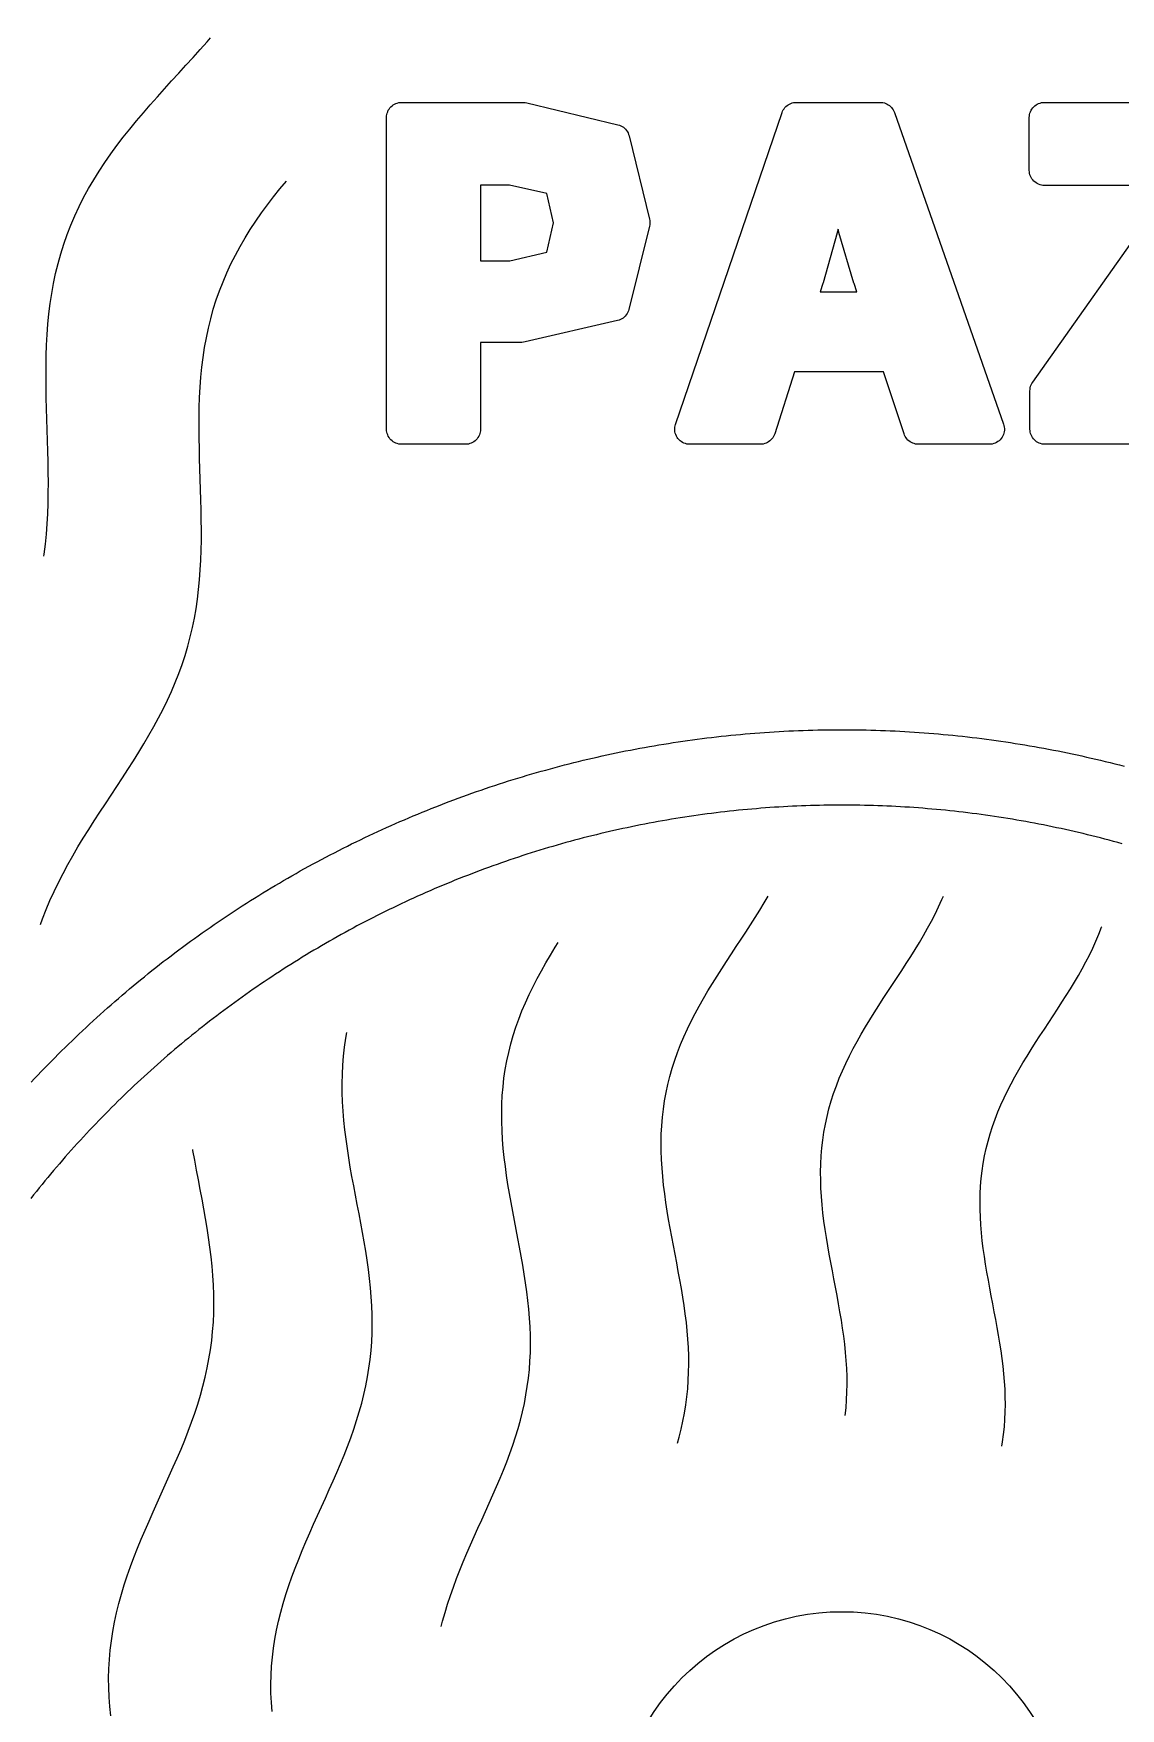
# Model space of a CAD drawing. Header units: millimetres. Extents: x -17.8 to 17.8, y -17.8 to 17.8.
# Drawn here: x -8.71 to -6.548, y 0.257 to 3.588 of the extents above; entities that cross this region are included whole.
import ezdxf

# ---------------------------------------------------------------- set-up
doc = ezdxf.new("R2010")
doc.units = ezdxf.units.MM
for name, color, linetype in [('ALTIN', 2, 'Continuous'), ('DOKU', 8, 'Continuous'), ('KESIM', 1, 'Continuous')]:
    doc.layers.add(name, color=color, linetype=linetype)

msp = doc.modelspace()

# ---------------------------------------------------------------- linework, layer by layer
at = {"layer": 'ALTIN'}
for points in [[(-7.9806, 3.4513), (-7.9776, 3.4514), (-7.7358, 3.4514), (-7.7323, 3.4512), (-7.7288, 3.4506), (-7.5474, 3.4069), (-7.5446, 3.4061), (-7.5418, 3.405), (-7.5392, 3.4036), (-7.5367, 3.4019), (-7.5344, 3.4), (-7.5322, 3.3979), (-7.5303, 3.3956), (-7.5287, 3.3931), (-7.5273, 3.3905), (-7.5262, 3.3877), (-7.5253, 3.3849), (-7.485, 3.2192), (-7.4844, 3.2164), (-7.4841, 3.2135), (-7.4841, 3.2106), (-7.4844, 3.2077), (-7.485, 3.2049), (-7.5259, 3.0396), (-7.5268, 3.0367), (-7.528, 3.0339), (-7.5294, 3.0313), (-7.531, 3.0288), (-7.533, 3.0265), (-7.5351, 3.0244), (-7.5374, 3.0225), (-7.5399, 3.0209), (-7.5426, 3.0195), (-7.5454, 3.0184), (-7.5483, 3.0176), (-7.732, 2.9749), (-7.7353, 2.9743), (-7.7388, 2.9741), (-7.8207, 2.9741), (-7.8207, 2.8014), (-7.8209, 2.7985), (-7.8213, 2.7956), (-7.822, 2.7927), (-7.823, 2.79), (-7.8243, 2.7873), (-7.8258, 2.7848), (-7.8276, 2.7824), (-7.8295, 2.7802), (-7.8317, 2.7782), (-7.8341, 2.7765), (-7.8366, 2.775), (-7.8393, 2.7737), (-7.842, 2.7727), (-7.8449, 2.772), (-7.8478, 2.7716), (-7.8507, 2.7714), (-7.9776, 2.7714), (-7.9806, 2.7716), (-7.9835, 2.772), (-7.9864, 2.7727), (-7.9891, 2.7737), (-7.9918, 2.775), (-7.9943, 2.7765), (-7.9967, 2.7782), (-7.9989, 2.7802), (-8.0008, 2.7824), (-8.0026, 2.7848), (-8.0041, 2.7873), (-8.0054, 2.79), (-8.0064, 2.7927), (-8.0071, 2.7956), (-8.0075, 2.7985), (-8.0076, 2.8014), (-8.0076, 3.4214), (-8.0075, 3.4244), (-8.0071, 3.4273), (-8.0064, 3.4301), (-8.0054, 3.4329), (-8.0041, 3.4356), (-8.0026, 3.4381), (-8.0008, 3.4405), (-7.9989, 3.4427), (-7.9967, 3.4446), (-7.9943, 3.4464), (-7.9918, 3.4479), (-7.9891, 3.4492), (-7.9864, 3.4501), (-7.9835, 3.4509)], [(-7.0206, 3.4509), (-7.0178, 3.4502), (-7.0151, 3.4493), (-7.0125, 3.4481), (-7.0101, 3.4467), (-7.0077, 3.4451), (-7.0056, 3.4432), (-7.0036, 3.4411), (-7.0019, 3.4389), (-7.0003, 3.4365), (-6.999, 3.434), (-6.9979, 3.4314), (-6.7807, 2.8114), (-6.7799, 2.8085), (-6.7793, 2.8055), (-6.7791, 2.8025), (-6.7791, 2.7995), (-6.7795, 2.7965), (-6.7801, 2.7936), (-6.781, 2.7907), (-6.7823, 2.788), (-6.7837, 2.7853), (-6.7855, 2.7829), (-6.7875, 2.7806), (-6.7897, 2.7785), (-6.7921, 2.7767), (-6.7946, 2.7751), (-6.7973, 2.7738), (-6.8002, 2.7728), (-6.8031, 2.772), (-6.8061, 2.7716), (-6.8091, 2.7714), (-6.9501, 2.7714), (-6.953, 2.7716), (-6.9558, 2.772), (-6.9586, 2.7727), (-6.9613, 2.7736), (-6.9639, 2.7748), (-6.9664, 2.7763), (-6.9688, 2.778), (-6.9709, 2.7799), (-6.9729, 2.782), (-6.9747, 2.7843), (-6.9762, 2.7867), (-6.9775, 2.7893), (-6.9785, 2.792), (-7.0196, 2.9154), (-7.1963, 2.9154), (-7.2358, 2.7923), (-7.2368, 2.7895), (-7.2381, 2.7869), (-7.2396, 2.7845), (-7.2414, 2.7822), (-7.2433, 2.78), (-7.2455, 2.7781), (-7.2479, 2.7764), (-7.2504, 2.7749), (-7.253, 2.7737), (-7.2557, 2.7727), (-7.2586, 2.772), (-7.2614, 2.7716), (-7.2643, 2.7714), (-7.4046, 2.7714), (-7.4076, 2.7716), (-7.4105, 2.772), (-7.4134, 2.7728), (-7.4162, 2.7738), (-7.4189, 2.7751), (-7.4215, 2.7767), (-7.4239, 2.7785), (-7.4261, 2.7805), (-7.4281, 2.7828), (-7.4298, 2.7852), (-7.4313, 2.7878), (-7.4325, 2.7906), (-7.4335, 2.7934), (-7.4341, 2.7963), (-7.4345, 2.7993), (-7.4345, 2.8023), (-7.4343, 2.8053), (-7.4338, 2.8083), (-7.4329, 2.8111), (-7.2211, 3.4311), (-7.22, 3.4338), (-7.2187, 3.4364), (-7.2172, 3.4388), (-7.2154, 3.441), (-7.2135, 3.4431), (-7.2113, 3.445), (-7.209, 3.4466), (-7.2065, 3.4481), (-7.2039, 3.4493), (-7.2012, 3.4502), (-7.1984, 3.4509), (-7.1956, 3.4513), (-7.1927, 3.4514), (-7.0262, 3.4514), (-7.0234, 3.4513)], [(-7.6887, 3.1532), (-7.6759, 3.2121), (-7.6886, 3.2704), (-7.7629, 3.2866), (-7.8207, 3.2866), (-7.8207, 3.1365), (-7.7625, 3.1365)], [(-7.1099, 3.1995), (-7.1116, 3.1928), (-7.1118, 3.1918), (-7.1397, 3.0925), (-7.14, 3.0915), (-7.1453, 3.0749), (-7.0726, 3.0749), (-7.078, 3.0911), (-7.0783, 3.0921), (-7.1081, 3.1924), (-7.1083, 3.1934)]]:
    msp.add_lwpolyline(points, close=True, dxfattribs=at)
for points in [[(-6.4439, 3.2862), (-6.6995, 3.2862), (-6.7024, 3.2864), (-6.7053, 3.2868), (-6.7082, 3.2875), (-6.711, 3.2885), (-6.7136, 3.2898), (-6.7161, 3.2913), (-6.7185, 3.2931), (-6.7207, 3.295), (-6.7227, 3.2972), (-6.7244, 3.2996), (-6.7259, 3.3021), (-6.7272, 3.3048), (-6.7282, 3.3075), (-6.7289, 3.3104), (-6.7293, 3.3133), (-6.7295, 3.3162), (-6.7295, 3.4214), (-6.7293, 3.4244), (-6.7289, 3.4273), (-6.7282, 3.4301), (-6.7272, 3.4329), (-6.7259, 3.4356), (-6.7244, 3.4381), (-6.7227, 3.4405), (-6.7207, 3.4427), (-6.7185, 3.4446), (-6.7161, 3.4464), (-6.7136, 3.4479), (-6.711, 3.4492), (-6.7082, 3.4501), (-6.7053, 3.4509), (-6.7024, 3.4513), (-6.6995, 3.4514), (-6.228, 3.4514)], [(-6.2268, 2.7714), (-6.6983, 2.7714), (-6.7012, 2.7716), (-6.7041, 2.772), (-6.707, 2.7727), (-6.7098, 2.7737), (-6.7124, 2.775), (-6.7149, 2.7765), (-6.7173, 2.7782), (-6.7195, 2.7802), (-6.7215, 2.7824), (-6.7232, 2.7848), (-6.7247, 2.7873), (-6.726, 2.79), (-6.727, 2.7927), (-6.7277, 2.7956), (-6.7281, 2.7985), (-6.7283, 2.8014), (-6.7283, 2.8776), (-6.7281, 2.8807), (-6.7276, 2.8837), (-6.7269, 2.8867), (-6.7258, 2.8896), (-6.7244, 2.8923), (-6.7228, 2.8949), (-6.4714, 3.25)], [(-8.714, 1.503), (-8.7074, 1.5101), (-8.7008, 1.5171), (-8.6942, 1.524), (-8.6875, 1.5309), (-8.6808, 1.5378), (-8.6741, 1.5447), (-8.6674, 1.5516), (-8.6606, 1.5584), (-8.6538, 1.5652), (-8.6469, 1.5719), (-8.64, 1.5786), (-8.6331, 1.5853), (-8.6262, 1.592), (-8.6193, 1.5986), (-8.6123, 1.6052), (-8.6052, 1.6118), (-8.5982, 1.6184), (-8.5911, 1.6249), (-8.584, 1.6314), (-8.5769, 1.6378), (-8.5697, 1.6442), (-8.5625, 1.6506), (-8.5553, 1.657), (-8.5481, 1.6633), (-8.5408, 1.6696), (-8.5335, 1.6758), (-8.5262, 1.6821), (-8.5188, 1.6883), (-8.5114, 1.6944), (-8.504, 1.7006), (-8.4966, 1.7067), (-8.4891, 1.7127), (-8.4817, 1.7188), (-8.4741, 1.7248), (-8.4666, 1.7307), (-8.459, 1.7367), (-8.4515, 1.7426), (-8.4438, 1.7485), (-8.4362, 1.7543), (-8.4285, 1.7601), (-8.4208, 1.7659), (-8.4131, 1.7716), (-8.4054, 1.7773), (-8.3976, 1.783), (-8.3898, 1.7886), (-8.382, 1.7942), (-8.3742, 1.7998), (-8.3663, 1.8053), (-8.3584, 1.8108), (-8.3505, 1.8163), (-8.3426, 1.8217), (-8.3346, 1.8271), (-8.3266, 1.8325), (-8.3186, 1.8378), (-8.3106, 1.8431), (-8.3025, 1.8483), (-8.2944, 1.8535), (-8.2863, 1.8587), (-8.2782, 1.8639), (-8.2701, 1.869), (-8.2619, 1.8741), (-8.2537, 1.8791), (-8.2455, 1.8841), (-8.2373, 1.8891), (-8.229, 1.894), (-8.2208, 1.8989), (-8.2125, 1.9038), (-8.2041, 1.9086), (-8.1958, 1.9134), (-8.1874, 1.9182), (-8.1791, 1.9229), (-8.1707, 1.9276), (-8.1622, 1.9322), (-8.1538, 1.9368), (-8.1453, 1.9414), (-8.1369, 1.9459), (-8.1284, 1.9504), (-8.1198, 1.9549), (-8.1113, 1.9593), (-8.1027, 1.9637), (-8.0942, 1.968), (-8.0856, 1.9723), (-8.077, 1.9766), (-8.0683, 1.9808), (-8.0597, 1.985), (-8.051, 1.9892), (-8.0423, 1.9933), (-8.0336, 1.9974), (-8.0249, 2.0014), (-8.0161, 2.0054), (-8.0074, 2.0094), (-7.9986, 2.0133), (-7.9898, 2.0172), (-7.981, 2.0211), (-7.9722, 2.0249), (-7.9633, 2.0287), (-7.9545, 2.0324), (-7.9456, 2.0361), (-7.9367, 2.0398), (-7.9278, 2.0434), (-7.9189, 2.047), (-7.9099, 2.0505), (-7.901, 2.054), (-7.892, 2.0575), (-7.883, 2.0609), (-7.874, 2.0643), (-7.865, 2.0677), (-7.856, 2.071), (-7.8469, 2.0742), (-7.8379, 2.0775), (-7.8288, 2.0807), (-7.8197, 2.0838), (-7.8106, 2.0869), (-7.8015, 2.09), (-7.7924, 2.093), (-7.7832, 2.096), (-7.7741, 2.099), (-7.7649, 2.1019), (-7.7557, 2.1047), (-7.7466, 2.1076), (-7.7373, 2.1104), (-7.7281, 2.1131), (-7.7189, 2.1158), (-7.7097, 2.1185), (-7.7004, 2.1211), (-7.6912, 2.1237), (-7.6819, 2.1263), (-7.6726, 2.1288), (-7.6633, 2.1313), (-7.654, 2.1337), (-7.6447, 2.1361), (-7.6354, 2.1384), (-7.626, 2.1407), (-7.6167, 2.143), (-7.6073, 2.1452), (-7.598, 2.1474), (-7.5886, 2.1495), (-7.5792, 2.1516), (-7.5698, 2.1537), (-7.5604, 2.1557), (-7.551, 2.1577), (-7.5416, 2.1596), (-7.5322, 2.1615), (-7.5227, 2.1634), (-7.5133, 2.1652), (-7.5038, 2.167), (-7.4944, 2.1687), (-7.4849, 2.1704), (-7.4754, 2.172), (-7.4659, 2.1737), (-7.4565, 2.1752), (-7.447, 2.1767), (-7.4375, 2.1782), (-7.428, 2.1797), (-7.4184, 2.1811), (-7.4089, 2.1824), (-7.3994, 2.1837), (-7.3899, 2.185), (-7.3803, 2.1863), (-7.3708, 2.1875), (-7.3612, 2.1886), (-7.3517, 2.1897), (-7.3421, 2.1908), (-7.3326, 2.1918), (-7.323, 2.1928), (-7.3134, 2.1937), (-7.3039, 2.1946), (-7.2943, 2.1955), (-7.2847, 2.1963), (-7.2751, 2.1971), (-7.2655, 2.1978), (-7.2559, 2.1985), (-7.2463, 2.1992), (-7.2367, 2.1998), (-7.2271, 2.2003), (-7.2175, 2.2009), (-7.2079, 2.2013), (-7.1983, 2.2018), (-7.1887, 2.2022), (-7.1791, 2.2025), (-7.1695, 2.2029), (-7.1599, 2.2031), (-7.1503, 2.2034), (-7.1407, 2.2035), (-7.131, 2.2037), (-7.1214, 2.2038), (-7.1118, 2.2039), (-7.1022, 2.2039), (-7.0926, 2.2039), (-7.083, 2.2038), (-7.0734, 2.2037), (-7.0637, 2.2035), (-7.0541, 2.2034), (-7.0445, 2.2031), (-7.0349, 2.2029), (-7.0253, 2.2025), (-7.0157, 2.2022), (-7.0061, 2.2018), (-6.9965, 2.2013), (-6.9869, 2.2009), (-6.9773, 2.2003), (-6.9677, 2.1998), (-6.9581, 2.1992), (-6.9485, 2.1985), (-6.9389, 2.1978), (-6.9293, 2.1971), (-6.9197, 2.1963), (-6.9101, 2.1955), (-6.9005, 2.1946), (-6.891, 2.1937), (-6.8814, 2.1928), (-6.8718, 2.1918), (-6.8623, 2.1908), (-6.8527, 2.1897), (-6.8432, 2.1886), (-6.8336, 2.1875), (-6.8241, 2.1863), (-6.8145, 2.185), (-6.805, 2.1837), (-6.7955, 2.1824), (-6.786, 2.1811), (-6.7764, 2.1797), (-6.7669, 2.1782), (-6.7574, 2.1767), (-6.7479, 2.1752), (-6.7385, 2.1737), (-6.729, 2.172), (-6.7195, 2.1704), (-6.71, 2.1687), (-6.7006, 2.167), (-6.6911, 2.1652), (-6.6817, 2.1634), (-6.6722, 2.1615), (-6.6628, 2.1596), (-6.6534, 2.1577), (-6.644, 2.1557), (-6.6346, 2.1537), (-6.6252, 2.1516), (-6.6158, 2.1495), (-6.6064, 2.1474), (-6.5971, 2.1452), (-6.5877, 2.143), (-6.5784, 2.1407), (-6.569, 2.1384), (-6.5597, 2.1361), (-6.5504, 2.1337), (-6.5411, 2.1313)], [(-6.5447, 1.9768), (-6.5533, 1.9792), (-6.562, 1.9816), (-6.5706, 1.9839), (-6.5793, 1.9862), (-6.5879, 1.9885), (-6.5966, 1.9907), (-6.6053, 1.9929), (-6.614, 1.995), (-6.6227, 1.9971), (-6.6314, 1.9992), (-6.6402, 2.0012), (-6.6489, 2.0032), (-6.6577, 2.0052), (-6.6664, 2.0071), (-6.6752, 2.009), (-6.6839, 2.0108), (-6.6927, 2.0126), (-6.7015, 2.0144), (-6.7103, 2.0161), (-6.7191, 2.0178), (-6.7279, 2.0195), (-6.7367, 2.0211), (-6.7455, 2.0227), (-6.7544, 2.0242), (-6.7632, 2.0257), (-6.7721, 2.0272), (-6.7809, 2.0286), (-6.7898, 2.03), (-6.7986, 2.0313), (-6.8075, 2.0326), (-6.8164, 2.0339), (-6.8252, 2.0351), (-6.8341, 2.0363), (-6.843, 2.0375), (-6.8519, 2.0386), (-6.8608, 2.0396), (-6.8697, 2.0407), (-6.8786, 2.0417), (-6.8875, 2.0426), (-6.8964, 2.0435), (-6.9053, 2.0444), (-6.9143, 2.0453), (-6.9232, 2.0461), (-6.9321, 2.0468), (-6.9411, 2.0475), (-6.95, 2.0482), (-6.9589, 2.0489), (-6.9679, 2.0495), (-6.9768, 2.05), (-6.9858, 2.0506), (-6.9947, 2.0511), (-7.0037, 2.0515), (-7.0126, 2.0519), (-7.0216, 2.0523), (-7.0305, 2.0526), (-7.0395, 2.0529), (-7.0484, 2.0532), (-7.0574, 2.0534), (-7.0664, 2.0536), (-7.0753, 2.0537), (-7.0843, 2.0538), (-7.0932, 2.0539), (-7.1022, 2.0539), (-7.1112, 2.0539), (-7.1201, 2.0538), (-7.1291, 2.0537), (-7.138, 2.0536), (-7.147, 2.0534), (-7.156, 2.0532), (-7.1649, 2.0529), (-7.1739, 2.0526), (-7.1828, 2.0523), (-7.1918, 2.0519), (-7.2007, 2.0515), (-7.2097, 2.0511), (-7.2186, 2.0506), (-7.2276, 2.05), (-7.2365, 2.0495), (-7.2455, 2.0489), (-7.2544, 2.0482), (-7.2633, 2.0475), (-7.2723, 2.0468), (-7.2812, 2.0461), (-7.2901, 2.0453), (-7.2991, 2.0444), (-7.308, 2.0435), (-7.3169, 2.0426), (-7.3258, 2.0417), (-7.3347, 2.0407), (-7.3436, 2.0396), (-7.3525, 2.0386), (-7.3614, 2.0375), (-7.3703, 2.0363), (-7.3792, 2.0351), (-7.388, 2.0339), (-7.3969, 2.0326), (-7.4058, 2.0313), (-7.4146, 2.03), (-7.4235, 2.0286), (-7.4323, 2.0272), (-7.4412, 2.0257), (-7.45, 2.0242), (-7.4589, 2.0227), (-7.4677, 2.0211), (-7.4765, 2.0195), (-7.4853, 2.0178), (-7.4941, 2.0161), (-7.5029, 2.0144), (-7.5117, 2.0126), (-7.5205, 2.0108), (-7.5292, 2.009), (-7.538, 2.0071), (-7.5467, 2.0052), (-7.5555, 2.0032), (-7.5642, 2.0012), (-7.573, 1.9992), (-7.5817, 1.9971), (-7.5904, 1.995), (-7.5991, 1.9929), (-7.6078, 1.9907), (-7.6165, 1.9885), (-7.6251, 1.9862), (-7.6338, 1.9839), (-7.6424, 1.9816), (-7.6511, 1.9792), (-7.6597, 1.9768), (-7.6683, 1.9743), (-7.6769, 1.9718), (-7.6855, 1.9693), (-7.6941, 1.9667), (-7.7027, 1.9641), (-7.7113, 1.9615), (-7.7198, 1.9588), (-7.7284, 1.9561), (-7.7369, 1.9534), (-7.7454, 1.9506), (-7.7539, 1.9477), (-7.7624, 1.9449), (-7.7709, 1.942), (-7.7793, 1.939), (-7.7878, 1.9361), (-7.7962, 1.9331), (-7.8047, 1.93), (-7.8131, 1.9269), (-7.8215, 1.9238), (-7.8299, 1.9207), (-7.8382, 1.9175), (-7.8466, 1.9142), (-7.8549, 1.911), (-7.8633, 1.9077), (-7.8716, 1.9043), (-7.8799, 1.9009), (-7.8882, 1.8975), (-7.8965, 1.8941), (-7.9047, 1.8906), (-7.913, 1.8871), (-7.9212, 1.8835), (-7.9294, 1.8799), (-7.9376, 1.8763), (-7.9458, 1.8726), (-7.9539, 1.869), (-7.9621, 1.8652), (-7.9702, 1.8614), (-7.9783, 1.8576), (-7.9864, 1.8538), (-7.9945, 1.8499), (-8.0026, 1.846), (-8.0106, 1.8421), (-8.0186, 1.8381), (-8.0266, 1.8341), (-8.0346, 1.83), (-8.0426, 1.8259), (-8.0506, 1.8218), (-8.0585, 1.8177), (-8.0664, 1.8135), (-8.0743, 1.8092), (-8.0822, 1.805), (-8.0901, 1.8007), (-8.0979, 1.7964), (-8.1058, 1.792), (-8.1136, 1.7876), (-8.1214, 1.7832), (-8.1291, 1.7787), (-8.1369, 1.7742), (-8.1446, 1.7697), (-8.1523, 1.7651), (-8.16, 1.7605), (-8.1677, 1.7559), (-8.1753, 1.7512), (-8.183, 1.7465), (-8.1906, 1.7418), (-8.1982, 1.737), (-8.2057, 1.7322), (-8.2133, 1.7274), (-8.2208, 1.7225), (-8.2283, 1.7176), (-8.2358, 1.7127), (-8.2433, 1.7077), (-8.2507, 1.7027), (-8.2581, 1.6977), (-8.2655, 1.6927), (-8.2729, 1.6876), (-8.2803, 1.6824), (-8.2876, 1.6773), (-8.2949, 1.6721), (-8.3022, 1.6669), (-8.3094, 1.6616), (-8.3167, 1.6563), (-8.3239, 1.651), (-8.3311, 1.6457), (-8.3383, 1.6403), (-8.3454, 1.6349), (-8.3525, 1.6295), (-8.3596, 1.624), (-8.3667, 1.6185), (-8.3737, 1.6129), (-8.3808, 1.6074), (-8.3878, 1.6018), (-8.3947, 1.5962), (-8.4017, 1.5905), (-8.4086, 1.5848), (-8.4155, 1.5791), (-8.4224, 1.5734), (-8.4293, 1.5676), (-8.4361, 1.5618), (-8.4429, 1.5559), (-8.4497, 1.5501), (-8.4564, 1.5442), (-8.4631, 1.5383), (-8.4698, 1.5323), (-8.4765, 1.5263), (-8.4832, 1.5203), (-8.4898, 1.5143), (-8.4964, 1.5082), (-8.5029, 1.5021), (-8.5095, 1.496), (-8.516, 1.4898), (-8.5225, 1.4836), (-8.5289, 1.4774), (-8.5354, 1.4712), (-8.5418, 1.4649), (-8.5482, 1.4586), (-8.5545, 1.4523), (-8.5608, 1.446), (-8.5671, 1.4396), (-8.5734, 1.4332), (-8.5796, 1.4267), (-8.5858, 1.4203), (-8.592, 1.4138), (-8.5982, 1.4073), (-8.6043, 1.4007), (-8.6104, 1.3942), (-8.6165, 1.3876), (-8.6225, 1.381), (-8.6285, 1.3743), (-8.6345, 1.3676), (-8.6405, 1.3609), (-8.6464, 1.3542), (-8.6523, 1.3475), (-8.6581, 1.3407), (-8.664, 1.3339), (-8.6698, 1.3271), (-8.6756, 1.3202), (-8.6813, 1.3133), (-8.687, 1.3064), (-8.6927, 1.2995), (-8.6984, 1.2925), (-8.704, 1.2856), (-8.7096, 1.2786), (-8.7151, 1.2715)]]:
    msp.add_lwpolyline(points, dxfattribs=at)
at = {"layer": 'DOKU'}
for points in [[(-8.6888, 2.5489), (-8.6882, 2.553), (-8.6858, 2.5728), (-8.6839, 2.5929), (-8.6824, 2.6131), (-8.6813, 2.6334), (-8.6806, 2.6539), (-8.6802, 2.6745), (-8.6801, 2.6952), (-8.6803, 2.7161), (-8.6806, 2.737), (-8.6812, 2.758), (-8.6818, 2.7791), (-8.6825, 2.8002), (-8.6831, 2.8213), (-8.6838, 2.8425), (-8.6843, 2.8637), (-8.6847, 2.8848), (-8.6848, 2.9059), (-8.6848, 2.927), (-8.6844, 2.9479), (-8.6836, 2.9688), (-8.6825, 2.9896), (-8.681, 3.0103), (-8.679, 3.0308), (-8.6764, 3.0512), (-8.6734, 3.0714), (-8.6698, 3.0914), (-8.6656, 3.1113), (-8.6608, 3.1309), (-8.6554, 3.1503), (-8.6494, 3.1695), (-8.6428, 3.1885), (-8.6355, 3.2072), (-8.6276, 3.2257), (-8.6191, 3.244), (-8.61, 3.262), (-8.6003, 3.2798), (-8.59, 3.2974), (-8.5792, 3.3147), (-8.5679, 3.3319), (-8.5561, 3.3488), (-8.5439, 3.3655), (-8.5312, 3.382), (-8.5182, 3.3984), (-8.5049, 3.4146), (-8.4912, 3.4307), (-8.4774, 3.4466), (-8.4634, 3.4625), (-8.4492, 3.4782), (-8.435, 3.4939), (-8.4208, 3.5095), (-8.4065, 3.5252), (-8.3924, 3.5408), (-8.3783, 3.5564), (-8.3645, 3.5721), (-8.3578, 3.5798)], [(-8.6958, 1.8163), (-8.6918, 1.8277), (-8.6846, 1.846), (-8.677, 1.8641), (-8.6688, 1.8822), (-8.6601, 1.9001), (-8.6509, 1.9179), (-8.6414, 1.9355), (-8.6314, 1.9531), (-8.6212, 1.9706), (-8.6106, 1.9879), (-8.5998, 2.0052), (-8.5889, 2.0224), (-8.5778, 2.0396), (-8.5666, 2.0567), (-8.5554, 2.0737), (-8.5441, 2.0907), (-8.533, 2.1078), (-8.522, 2.1248), (-8.5111, 2.1418), (-8.5005, 2.1589), (-8.4901, 2.1759), (-8.48, 2.1931), (-8.4703, 2.2103), (-8.4609, 2.2276), (-8.452, 2.245), (-8.4435, 2.2624), (-8.4354, 2.28), (-8.4279, 2.2977), (-8.4209, 2.3155), (-8.4143, 2.3335), (-8.4084, 2.3516), (-8.4029, 2.3699), (-8.398, 2.3883), (-8.3937, 2.4068), (-8.3898, 2.4256), (-8.3865, 2.4444), (-8.3837, 2.4635), (-8.3814, 2.4827), (-8.3795, 2.502), (-8.378, 2.5215), (-8.377, 2.5411), (-8.3763, 2.5609), (-8.3759, 2.5808), (-8.3759, 2.6008), (-8.376, 2.6209), (-8.3764, 2.6411), (-8.3769, 2.6613), (-8.3775, 2.6817), (-8.3782, 2.702), (-8.3788, 2.7224), (-8.3794, 2.7429), (-8.3799, 2.7633), (-8.3803, 2.7837), (-8.3804, 2.8041), (-8.3804, 2.8244), (-8.38, 2.8446), (-8.3793, 2.8648), (-8.3782, 2.8848), (-8.3767, 2.9048), (-8.3748, 2.9246), (-8.3723, 2.9443), (-8.3694, 2.9638), (-8.3659, 2.9831), (-8.3619, 3.0022), (-8.3573, 3.0212), (-8.3521, 3.0399), (-8.3463, 3.0584), (-8.3399, 3.0767), (-8.3328, 3.0948), (-8.3252, 3.1127), (-8.317, 3.1303), (-8.3082, 3.1477), (-8.2989, 3.1649), (-8.2889, 3.1818), (-8.2785, 3.1986), (-8.2676, 3.2151), (-8.2562, 3.2314), (-8.2444, 3.2476), (-8.2322, 3.2635), (-8.2196, 3.2793), (-8.2068, 3.2949)], [(-7.4293, 0.7848), (-7.4259, 0.7969), (-7.4219, 0.8128), (-7.4184, 0.8288), (-7.4153, 0.8449), (-7.4127, 0.861), (-7.4105, 0.8771), (-7.4088, 0.8933), (-7.4076, 0.9095), (-7.4069, 0.9259), (-7.4066, 0.9422), (-7.4068, 0.9587), (-7.4074, 0.9752), (-7.4084, 0.9918), (-7.4098, 1.0084), (-7.4115, 1.0251), (-7.4136, 1.0419), (-7.4159, 1.0587), (-7.4185, 1.0756), (-7.4214, 1.0926), (-7.4244, 1.1096), (-7.4275, 1.1266), (-7.4307, 1.1437), (-7.434, 1.1608), (-7.4373, 1.178), (-7.4405, 1.1951), (-7.4437, 1.2123), (-7.4467, 1.2295), (-7.4496, 1.2466), (-7.4522, 1.2638), (-7.4546, 1.2809), (-7.4567, 1.2981), (-7.4585, 1.3151), (-7.4599, 1.3322), (-7.4609, 1.3492), (-7.4615, 1.3661), (-7.4616, 1.3829), (-7.4613, 1.3997), (-7.4604, 1.4164), (-7.4591, 1.433), (-7.4572, 1.4495), (-7.4547, 1.4659), (-7.4518, 1.4823), (-7.4483, 1.4985), (-7.4442, 1.5145), (-7.4397, 1.5305), (-7.4346, 1.5464), (-7.429, 1.5621), (-7.4229, 1.5778), (-7.4163, 1.5933), (-7.4093, 1.6087), (-7.4019, 1.624), (-7.394, 1.6392), (-7.3859, 1.6543), (-7.3774, 1.6693), (-7.3686, 1.6843), (-7.3596, 1.6991), (-7.3504, 1.7139), (-7.341, 1.7286), (-7.3315, 1.7432), (-7.3219, 1.7578), (-7.3124, 1.7724), (-7.3028, 1.787), (-7.2933, 1.8015), (-7.2838, 1.8161), (-7.2746, 1.8306), (-7.2655, 1.8452), (-7.2566, 1.8598), (-7.2489, 1.8729)], [(-7.0956, 0.8399), (-7.094, 0.8553), (-7.0928, 0.8709), (-7.0921, 0.8865), (-7.0919, 0.9022), (-7.092, 0.9179), (-7.0926, 0.9338), (-7.0936, 0.9496), (-7.0949, 0.9656), (-7.0966, 0.9816), (-7.0985, 0.9976), (-7.1008, 1.0138), (-7.1033, 1.0299), (-7.106, 1.0462), (-7.1089, 1.0624), (-7.1119, 1.0787), (-7.1149, 1.0951), (-7.1181, 1.1115), (-7.1212, 1.1279), (-7.1243, 1.1443), (-7.1274, 1.1608), (-7.1303, 1.1772), (-7.133, 1.1937), (-7.1355, 1.2101), (-7.1378, 1.2265), (-7.1398, 1.2429), (-7.1415, 1.2592), (-7.1429, 1.2756), (-7.1438, 1.2918), (-7.1444, 1.308), (-7.1445, 1.3242), (-7.1442, 1.3402), (-7.1434, 1.3562), (-7.1421, 1.3721), (-7.1403, 1.3879), (-7.1379, 1.4036), (-7.1351, 1.4193), (-7.1317, 1.4348), (-7.1279, 1.4502), (-7.1235, 1.4655), (-7.1186, 1.4807), (-7.1132, 1.4958), (-7.1074, 1.5107), (-7.1011, 1.5256), (-7.0944, 1.5403), (-7.0873, 1.555), (-7.0798, 1.5696), (-7.072, 1.584), (-7.0639, 1.5984), (-7.0555, 1.6127), (-7.0468, 1.6269), (-7.038, 1.641), (-7.029, 1.6551), (-7.0199, 1.6692), (-7.0108, 1.6831), (-7.0016, 1.6971), (-6.9924, 1.711), (-6.9833, 1.725), (-6.9743, 1.7389), (-6.9654, 1.7528), (-6.9567, 1.7668), (-6.9482, 1.7808), (-6.94, 1.7948), (-6.932, 1.8089), (-6.9243, 1.823), (-6.917, 1.8372), (-6.91, 1.8515), (-6.9035, 1.8659), (-6.9004, 1.873)], [(-6.784, 0.7791), (-6.7826, 0.7878), (-6.7807, 0.8025), (-6.7791, 0.8174), (-6.778, 0.8322), (-6.7774, 0.8472), (-6.7771, 0.8622), (-6.7773, 0.8772), (-6.7778, 0.8923), (-6.7787, 0.9075), (-6.78, 0.9227), (-6.7816, 0.938), (-6.7835, 0.9534), (-6.7856, 0.9688), (-6.788, 0.9842), (-6.7906, 0.9997), (-6.7933, 1.0153), (-6.7962, 1.0309), (-6.7992, 1.0465), (-6.8022, 1.0622), (-6.8052, 1.0778), (-6.8081, 1.0935), (-6.811, 1.1092), (-6.8138, 1.125), (-6.8164, 1.1407), (-6.8188, 1.1564), (-6.821, 1.1721), (-6.823, 1.1877), (-6.8246, 1.2034), (-6.8259, 1.2189), (-6.8268, 1.2345), (-6.8273, 1.25), (-6.8274, 1.2654), (-6.8271, 1.2807), (-6.8263, 1.296), (-6.8251, 1.3112), (-6.8234, 1.3263), (-6.8211, 1.3413), (-6.8184, 1.3563), (-6.8152, 1.3711), (-6.8115, 1.3858), (-6.8073, 1.4004), (-6.8027, 1.415), (-6.7975, 1.4294), (-6.792, 1.4437), (-6.786, 1.4579), (-6.7795, 1.472), (-6.7727, 1.486), (-6.7656, 1.4999), (-6.7581, 1.5137), (-6.7503, 1.5274), (-6.7423, 1.5411), (-6.7341, 1.5547), (-6.7256, 1.5682), (-6.7171, 1.5817), (-6.7084, 1.5951), (-6.6996, 1.6084), (-6.6909, 1.6218), (-6.6821, 1.6351), (-6.6734, 1.6484), (-6.6648, 1.6617), (-6.6563, 1.675), (-6.6479, 1.6884), (-6.6398, 1.7017), (-6.6319, 1.7151), (-6.6243, 1.7286), (-6.617, 1.7421), (-6.61, 1.7557), (-6.6034, 1.7694), (-6.5971, 1.7831), (-6.5912, 1.797), (-6.5857, 1.8109), (-6.5854, 1.8116)], [(-7.8989, 0.4201), (-7.8961, 0.4311), (-7.8914, 0.4481), (-7.8863, 0.4651), (-7.8807, 0.482), (-7.8747, 0.4989), (-7.8684, 0.5157), (-7.8618, 0.5325), (-7.855, 0.5493), (-7.8479, 0.566), (-7.8406, 0.5827), (-7.8333, 0.5993), (-7.8258, 0.6159), (-7.8183, 0.6325), (-7.8108, 0.649), (-7.8034, 0.6656), (-7.7961, 0.6821), (-7.7889, 0.6986), (-7.7819, 0.7151), (-7.7751, 0.7315), (-7.7687, 0.748), (-7.7625, 0.7645), (-7.7567, 0.7811), (-7.7512, 0.7976), (-7.7461, 0.8142), (-7.7415, 0.8307), (-7.7373, 0.8474), (-7.7336, 0.864), (-7.7304, 0.8808), (-7.7277, 0.8975), (-7.7254, 0.9144), (-7.7237, 0.9312), (-7.7224, 0.9482), (-7.7217, 0.9652), (-7.7214, 0.9823), (-7.7216, 0.9994), (-7.7222, 1.0166), (-7.7232, 1.0339), (-7.7247, 1.0513), (-7.7265, 1.0687), (-7.7286, 1.0862), (-7.7311, 1.1037), (-7.7338, 1.1213), (-7.7367, 1.139), (-7.7399, 1.1567), (-7.7431, 1.1745), (-7.7465, 1.1923), (-7.7499, 1.2101), (-7.7534, 1.228), (-7.7567, 1.2459), (-7.76, 1.2638), (-7.7632, 1.2817), (-7.7662, 1.2996), (-7.7689, 1.3175), (-7.7714, 1.3354), (-7.7736, 1.3532), (-7.7755, 1.371), (-7.7769, 1.3888), (-7.778, 1.4065), (-7.7786, 1.4241), (-7.7787, 1.4417), (-7.7783, 1.4592), (-7.7775, 1.4766), (-7.776, 1.4939), (-7.7741, 1.5111), (-7.7715, 1.5282), (-7.7685, 1.5452), (-7.7648, 1.5621), (-7.7606, 1.5789), (-7.7558, 1.5956), (-7.7505, 1.6121), (-7.7447, 1.6285), (-7.7383, 1.6448), (-7.7315, 1.661), (-7.7242, 1.6771), (-7.7164, 1.693), (-7.7083, 1.7089), (-7.6997, 1.7246), (-7.6909, 1.7403), (-7.6817, 1.7558), (-7.6723, 1.7713), (-7.6665, 1.7807)], [(-8.2353, 0.2516), (-8.2366, 0.2696), (-8.2374, 0.2877), (-8.2376, 0.3057), (-8.2372, 0.3236), (-8.2362, 0.3416), (-8.2346, 0.3595), (-8.2324, 0.3774), (-8.2296, 0.3953), (-8.2263, 0.4131), (-8.2224, 0.4309), (-8.218, 0.4487), (-8.2131, 0.4664), (-8.2077, 0.484), (-8.2019, 0.5017), (-8.1957, 0.5192), (-8.1892, 0.5367), (-8.1823, 0.5542), (-8.1752, 0.5717), (-8.1678, 0.5891), (-8.1603, 0.6064), (-8.1526, 0.6237), (-8.1448, 0.641), (-8.137, 0.6583), (-8.1292, 0.6755), (-8.1215, 0.6927), (-8.1139, 0.7099), (-8.1064, 0.727), (-8.0991, 0.7442), (-8.0921, 0.7614), (-8.0853, 0.7785), (-8.0789, 0.7957), (-8.0728, 0.8129), (-8.0672, 0.8301), (-8.0619, 0.8473), (-8.0571, 0.8646), (-8.0528, 0.8819), (-8.0489, 0.8993), (-8.0455, 0.9167), (-8.0427, 0.9341), (-8.0403, 0.9516), (-8.0385, 0.9692), (-8.0372, 0.9868), (-8.0364, 1.0046), (-8.0361, 1.0223), (-8.0363, 1.0402), (-8.037, 1.0581), (-8.0381, 1.0761), (-8.0396, 1.0941), (-8.0414, 1.1123), (-8.0437, 1.1305), (-8.0462, 1.1487), (-8.0491, 1.1671), (-8.0521, 1.1854), (-8.0554, 1.2039), (-8.0588, 1.2224), (-8.0623, 1.2409), (-8.0659, 1.2595), (-8.0694, 1.2781), (-8.0729, 1.2967), (-8.0764, 1.3153), (-8.0797, 1.334), (-8.0828, 1.3526), (-8.0856, 1.3712), (-8.0882, 1.3898), (-8.0905, 1.4084), (-8.0924, 1.4269), (-8.0939, 1.4454), (-8.095, 1.4638), (-8.0957, 1.4822), (-8.0958, 1.5005), (-8.0954, 1.5187), (-8.0945, 1.5368), (-8.093, 1.5548), (-8.091, 1.5727), (-8.0883, 1.5905), (-8.0863, 1.6018)], [(-8.5558, 0.2427), (-8.5578, 0.2615), (-8.5592, 0.2802), (-8.56, 0.2989), (-8.5602, 0.3176), (-8.5598, 0.3363), (-8.5588, 0.355), (-8.5571, 0.3736), (-8.5548, 0.3922), (-8.5519, 0.4108), (-8.5485, 0.4293), (-8.5444, 0.4478), (-8.5399, 0.4662), (-8.5348, 0.4846), (-8.5292, 0.503), (-8.5232, 0.5213), (-8.5168, 0.5396), (-8.5099, 0.5578), (-8.5028, 0.5759), (-8.4954, 0.5941), (-8.4877, 0.6121), (-8.4799, 0.6302), (-8.4719, 0.6482), (-8.4638, 0.6661), (-8.4557, 0.684), (-8.4476, 0.7019), (-8.4396, 0.7198), (-8.4317, 0.7377), (-8.4239, 0.7555), (-8.4163, 0.7734), (-8.409, 0.7912), (-8.402, 0.809), (-8.3953, 0.8269), (-8.389, 0.8447), (-8.3831, 0.8626), (-8.3777, 0.8805), (-8.3727, 0.8985), (-8.3682, 0.9165), (-8.3642, 0.9345), (-8.3607, 0.9526), (-8.3577, 0.9707), (-8.3553, 0.9889), (-8.3534, 1.0072), (-8.352, 1.0255), (-8.3512, 1.0439), (-8.3509, 1.0624), (-8.3511, 1.0809), (-8.3518, 1.0995), (-8.3529, 1.1182), (-8.3545, 1.137), (-8.3564, 1.1558), (-8.3587, 1.1747), (-8.3614, 1.1937), (-8.3643, 1.2128), (-8.3675, 1.2319), (-8.3709, 1.251), (-8.3744, 1.2703), (-8.3781, 1.2895), (-8.3818, 1.3088), (-8.3855, 1.3281), (-8.3891, 1.3475), (-8.3927, 1.3668), (-8.3931, 1.369)]]:
    msp.add_lwpolyline(points, dxfattribs=at)
at = {"layer": 'KESIM'}
for centre, radius in [((0, 0), 17.8), ((-7.1022, 0), 0.4499)]:
    msp.add_circle(centre, radius, dxfattribs=at)

doc.saveas('drawing.dxf')
